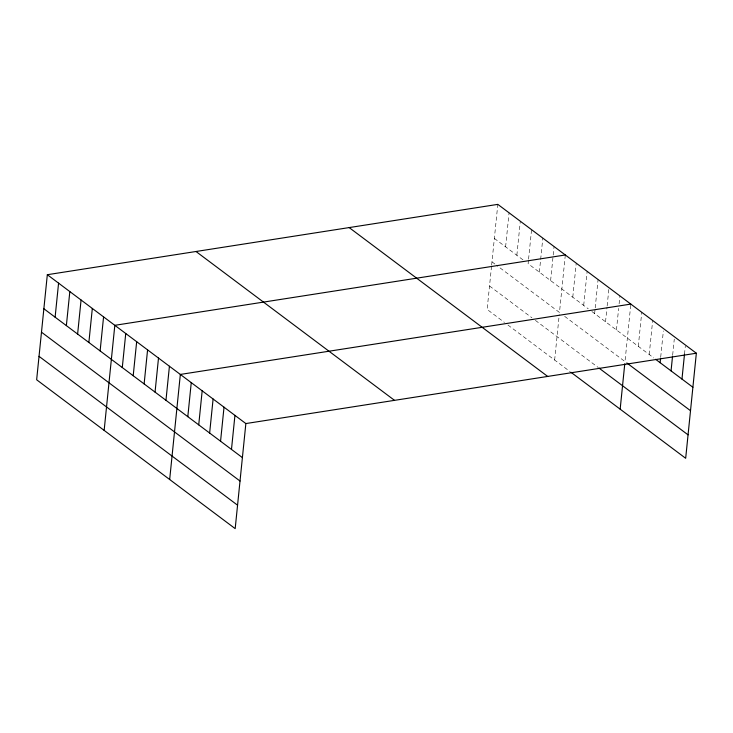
<?xml version="1.0" encoding="UTF-8"?>
<svg xmlns="http://www.w3.org/2000/svg" width="733" height="733" viewBox="0 0 733 733"><rect width="100%" height="100%" fill="white"/><g stroke="black" fill="none" stroke-linecap="round" stroke-linejoin="round"><path stroke-width="0.55" stroke-dasharray="3.67 2.75" d="M491.531 266.244L487.143 309.436L504.451 322.419M491.641 265.144L497.817 204.37M505.605 246.847L509.069 212.799M516.857 255.276L520.311 221.238M528.456 260.307L528.108 263.715L588.251 308.804M528.566 259.18L531.562 229.667M539.36 272.154L542.814 238.106M550.611 280.583L554.066 246.545M554.643 360.05L559.252 314.659M565.317 254.974L559.481 312.46L496.305 265.099M572.775 297.204L576.239 263.165M583.697 305.395L587.151 271.347M594.619 313.577L595.077 309.042M595.196 307.906L598.073 279.539M605.54 321.769L607.034 307.017M607.153 305.881L608.995 287.721M616.453 329.951L618.643 308.391M619.11 303.856L619.916 295.912M630.719 305.23L624.992 361.58L564.025 315.868M638.296 346.324L641.751 312.285M649.218 354.515L652.672 320.468M660.708 357.026L663.365 330.931M672.665 355.001L674.278 339.113M684.512 354.112L685.318 346.168M494.354 238.408L523.783 260.472M591.888 311.534L653.763 357.924M491.971 261.846L495.435 264.448M489.525 285.998L531.929 317.792M535.392 320.385L597.972 367.315M507.914 325.012L570.109 371.649"/><path stroke-width="1.1" d="M47.324 274.71L36.65 379.776L235.183 528.63L245.857 423.564L47.324 274.71L497.817 204.37L696.35 353.224L685.676 458.29L571.025 372.327M55.112 317.187L58.576 283.14M66.364 325.617L69.827 291.578M77.616 334.056L81.07 300.008M88.867 342.494L92.321 308.446M100.119 350.924L103.573 316.885M104.15 430.39L114.824 325.315L565.317 254.974M122.283 367.545L125.746 333.506M133.204 375.736L136.668 341.688M144.126 383.918L147.58 349.879M155.048 392.109L158.502 358.061M165.96 400.291L169.424 366.253M169.671 479.51L180.345 374.435L630.829 304.094M187.804 416.665L191.258 382.626M198.725 424.856L202.18 390.808M209.638 433.038L213.101 398.999M220.56 441.229L224.023 407.181M231.481 449.421L234.936 415.373M620.164 409.17L624.773 363.779M660.131 362.707L660.598 358.162M671.052 370.889L672.555 356.137M681.974 379.08L684.512 354.112M245.857 423.564L696.35 353.224M655.586 359.289L692.896 387.262M626.816 362.945L690.513 410.7M598.879 367.993L688.058 434.852M349.155 227.578L547.688 376.432M195.986 251.492L394.519 400.346M43.861 308.749L242.403 457.603M41.488 332.186L240.021 481.04M39.032 356.339L237.565 505.193"/></g></svg>
